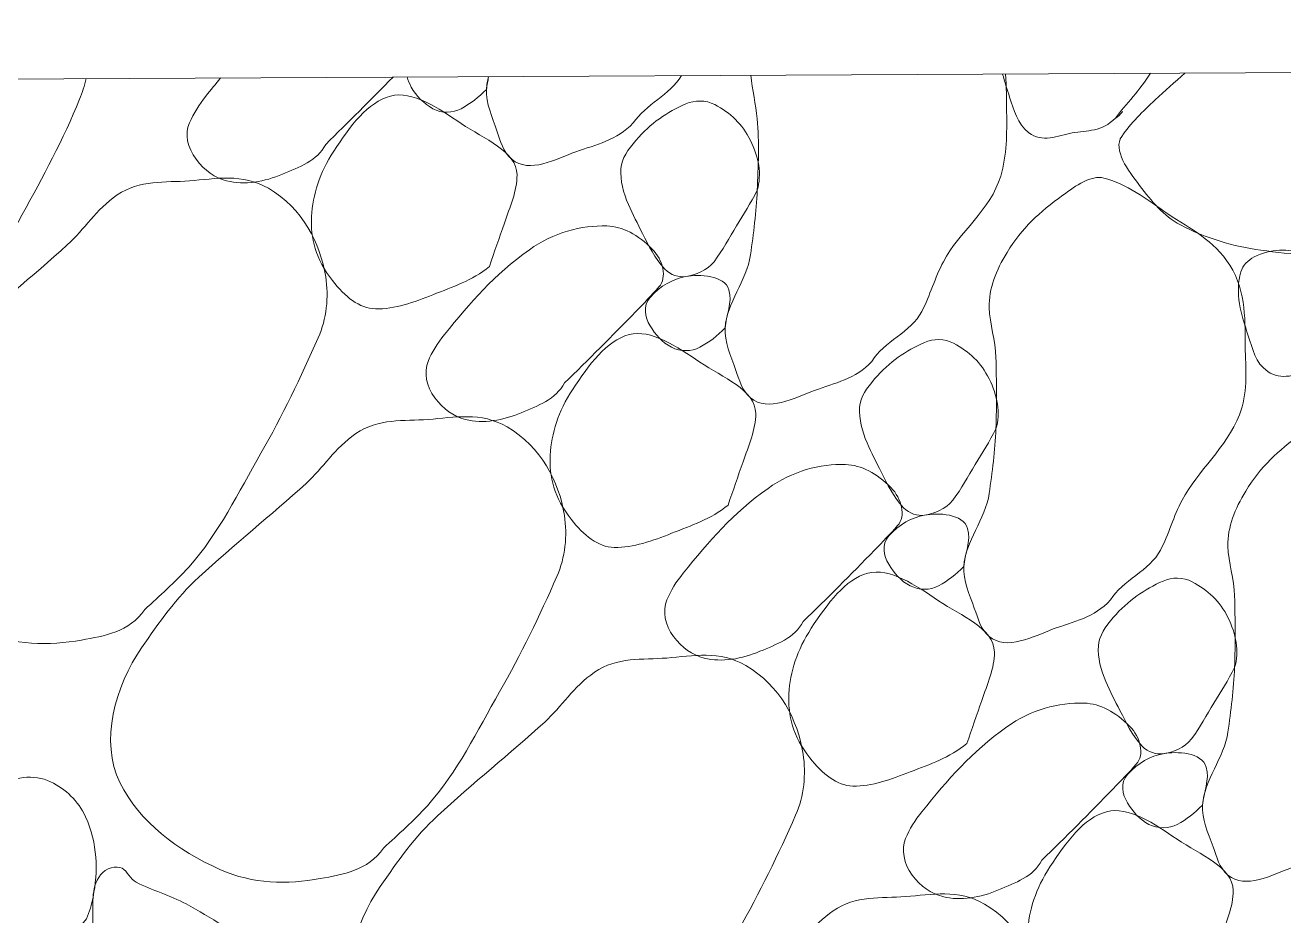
# Model space of a CAD drawing. Header units: feet. Extents: x 47819 to 50150, y 49272 to 50730.
# Drawn here: x 49372.9 to 49378.88, y 50345.12 to 50349.35 of the extents above; entities that cross this region are included whole.
import ezdxf

# ---------------------------------------------------------------- set-up
doc = ezdxf.new("R2010")
doc.units = ezdxf.units.FT
doc.header["$MEASUREMENT"] = 0
doc.linetypes.add('DGN Style 3', pattern=[19.099317, 13.64237, -5.456948])
for name, color, linetype, lineweight in [('Level 22', 1, 'Continuous', 0), ('Level 30', 1, 'Continuous', 0), ('Level 45', 1, 'Continuous', 0)]:
    doc.layers.add(name, color=color, linetype=linetype, lineweight=lineweight)

msp = doc.modelspace()

# ---------------------------------------------------------------- linework, layer by layer
at = {"layer": 'Level 22', "color": 35, "linetype": 'DGN Style 3', "lineweight": 0, "flags": 128}
msp.add_lwpolyline([(49391.7164, 50349.7943), (49388.2005, 50360.3621), (49387.0031, 50362.8815), (49385.6026, 50363.8527), (49383.999, 50363.2756), (49382.1923, 50361.1503), (49375.9585, 50351.679), (49374.5505, 50349.7159), (49372.9981, 50347.8858), (49371.3013, 50346.1888), (49369.4601, 50344.6248), (49353.8787, 50332.4303)], dxfattribs=at)
at = {"layer": 'Level 30', "color": 1, "linetype": 'Continuous', "lineweight": 0}
for points, knots in [([(49373.1937, 50349.0967), (49373.1866, 50349.0631), (49373.1756, 50349.0305), (49373.1627, 50348.9984), (49373.0858, 50348.8079), (49372.9893, 50348.6301), (49372.8904, 50348.4504), (49372.787, 50348.2622), (49372.6916, 50348.0699), (49372.5475, 50347.9094), (49372.4822, 50347.8368), (49372.4102, 50347.7735), (49372.3389, 50347.7079)], [0, 0, 0, 0, 0.062688, 0.062688, 0.062688, 0.434531, 0.434531, 0.434531, 0.823745, 0.823745, 0.823745, 1, 1, 1, 1]), ([(49374.3315, 50348.7841), (49374.2912, 50348.7051), (49374.2056, 50348.6762), (49374.1265, 50348.6427), (49374.0416, 50348.6068), (49373.9464, 50348.5889), (49373.8613, 50348.6109), (49373.8047, 50348.6255), (49373.7571, 50348.659), (49373.7163, 50348.7134), (49373.6759, 50348.7674), (49373.6601, 50348.8353), (49373.6845, 50348.8866), (49373.7052, 50348.9301), (49373.7309, 50348.9752), (49373.7623, 50349.0139), (49373.7857, 50349.0428), (49373.8089, 50349.0715), (49373.8327, 50349.0999)], [0, 0, 0, 0, 0.220409, 0.220409, 0.220409, 0.456717, 0.456717, 0.456717, 0.613821, 0.613821, 0.613821, 0.769673, 0.769673, 0.769673, 0.901658, 0.901658, 0.901658, 1, 1, 1, 1]), ([(49375.0952, 50349.0457), (49375.0572, 50349.0076), (49375.0192, 50348.9779), (49374.975, 50348.9538), (49374.9357, 50348.9324), (49374.8805, 50348.9306), (49374.8406, 50348.9538), (49374.7977, 50348.9789), (49374.7619, 50349.0122), (49374.7381, 50349.0564), (49374.7296, 50349.0721), (49374.7227, 50349.0875), (49374.719, 50349.1044)], [0, 0, 0, 0, 0.313729, 0.313729, 0.313729, 0.59226, 0.59226, 0.59226, 0.892871, 0.892871, 0.892871, 1, 1, 1, 1]), ([(49375.7917, 50348.8866), (49375.7143, 50348.802), (49375.6152, 50348.7839), (49375.5195, 50348.7488), (49375.4234, 50348.7136), (49375.3, 50348.6438), (49375.2154, 50348.7134), (49375.1735, 50348.748), (49375.1619, 50348.7987), (49375.1447, 50348.8478), (49375.1216, 50348.9137), (49375.0927, 50348.9789), (49375.0952, 50349.0457), (49375.0959, 50349.0659), (49375.0999, 50349.0865), (49375.1055, 50349.1063)], [0, 0, 0, 0, 0.296682, 0.296682, 0.296682, 0.594279, 0.594279, 0.594279, 0.741881, 0.741881, 0.741881, 0.940293, 0.940293, 0.940293, 1, 1, 1, 1]), ([(49376.9252, 50347.7532), (49376.8477, 50347.6685), (49376.7487, 50347.6504), (49376.653, 50347.6153), (49376.5569, 50347.5801), (49376.4335, 50347.5103), (49376.3489, 50347.5799), (49376.307, 50347.6145), (49376.2963, 50347.6653), (49376.2782, 50347.7143), (49376.2538, 50347.7801), (49376.2259, 50347.8473), (49376.2287, 50347.9123), (49376.2338, 50348.0289), (49376.3321, 50348.1382), (49376.3489, 50348.2587), (49376.363, 50348.3604), (49376.3766, 50348.4633), (49376.3807, 50348.5663), (49376.3853, 50348.6794), (49376.3917, 50348.7932), (49376.3807, 50348.9057), (49376.3739, 50348.975), (49376.3574, 50349.0432), (49376.3507, 50349.1125)], [0, 0, 0, 0, 0.139248, 0.139248, 0.139248, 0.278926, 0.278926, 0.278926, 0.348204, 0.348204, 0.348204, 0.441328, 0.441328, 0.441328, 0.608675, 0.608675, 0.608675, 0.749781, 0.749781, 0.749781, 0.904656, 0.904656, 0.904656, 1, 1, 1, 1]), ([(49377.5602, 50349.1186), (49377.565, 50349.0584), (49377.5642, 50348.9979), (49377.5651, 50348.9376), (49377.5666, 50348.8358), (49377.5665, 50348.7341), (49377.5368, 50348.6335), (49377.4892, 50348.4723), (49377.3398, 50348.3687), (49377.2646, 50348.2269), (49377.2249, 50348.1521), (49377.2011, 50348.0649), (49377.1621, 50347.99), (49377.1114, 50347.8929), (49376.9801, 50347.8458), (49376.9252, 50347.7532)], [0, 0, 0, 0, 0.115415, 0.115415, 0.115415, 0.310057, 0.310057, 0.310057, 0.621945, 0.621945, 0.621945, 0.78647, 0.78647, 0.78647, 1, 1, 1, 1]), ([(49378.0813, 50348.9093), (49378.0185, 50348.8419), (49377.9469, 50348.8521), (49377.8762, 50348.8386), (49377.8094, 50348.8258), (49377.7315, 50348.7901), (49377.6712, 50348.8386), (49377.6144, 50348.8842), (49377.599, 50348.9468), (49377.5793, 50349.0083), (49377.5675, 50349.045), (49377.555, 50349.0812), (49377.5461, 50349.1185)], [0, 0, 0, 0, 0.297107, 0.297107, 0.297107, 0.577983, 0.577983, 0.577983, 0.842343, 0.842343, 0.842343, 1, 1, 1, 1]), ([(49379.8583, 50348.4193), (49379.7815, 50348.3387), (49379.6892, 50348.3039), (49379.5896, 50348.2849), (49379.4647, 50348.2611), (49379.3399, 50348.2487), (49379.2148, 50348.2495), (49379.0676, 50348.2505), (49378.9201, 50348.2608), (49378.7729, 50348.2814), (49378.6398, 50348.3), (49378.5151, 50348.3362), (49378.391, 50348.4016), (49378.3073, 50348.4457), (49378.255, 50348.5119), (49378.1966, 50348.589), (49378.1428, 50348.6598), (49378.068, 50348.7578), (49378.1117, 50348.8223), (49378.1531, 50348.8834), (49378.2128, 50348.9426), (49378.2708, 50348.9955), (49378.3176, 50349.0382), (49378.3637, 50349.0813), (49378.4113, 50349.1228)], [0, 0, 0, 0, 0.121953, 0.121953, 0.121953, 0.274764, 0.274764, 0.274764, 0.454633, 0.454633, 0.454633, 0.617139, 0.617139, 0.617139, 0.726764, 0.726764, 0.726764, 0.827558, 0.827558, 0.827558, 0.923042, 0.923042, 0.923042, 1, 1, 1, 1]), ([(49378.2484, 50349.122), (49378.2002, 50349.0458), (49378.1312, 50348.973), (49378.0813, 50348.9093), (49378.073, 50348.8987), (49378.1262, 50348.9433), (49378.1131, 50348.9411)], [0, 0, 0, 0, 0.857373, 0.857373, 0.857373, 1, 1, 1, 1]), ([(49375.1093, 50348.2043), (49375.0253, 50348.136), (49374.9358, 50348.1077), (49374.8406, 50348.0699), (49374.7518, 50348.0347), (49374.6576, 50348.0001), (49374.5684, 50348.0028), (49374.4905, 50348.0051), (49374.4241, 50348.0596), (49374.3633, 50348.1371), (49374.284, 50348.2382), (49374.2588, 50348.3401), (49374.2643, 50348.4412), (49374.2701, 50348.5451), (49374.3029, 50348.6487), (49374.3704, 50348.7523), (49374.4475, 50348.8705), (49374.5316, 50348.9853), (49374.6391, 50349.0139), (49374.7425, 50349.0414), (49374.8672, 50348.9563), (49374.975, 50348.8831), (49375.0827, 50348.8099), (49375.2383, 50348.7531), (49375.2402, 50348.6392), (49375.2414, 50348.5641), (49375.2057, 50348.4843), (49375.18, 50348.4094), (49375.1566, 50348.3409), (49375.132, 50348.2729), (49375.1093, 50348.2043)], [0, 0, 0, 0, 0.099321, 0.099321, 0.099321, 0.192025, 0.192025, 0.192025, 0.273076, 0.273076, 0.273076, 0.378794, 0.378794, 0.378794, 0.48747, 0.48747, 0.48747, 0.61146, 0.61146, 0.61146, 0.73063, 0.73063, 0.73063, 0.849753, 0.849753, 0.849753, 0.928287, 0.928287, 0.928287, 1, 1, 1, 1]), ([(49376.3807, 50348.5663), (49376.3498, 50348.5041), (49376.3156, 50348.4529), (49376.2817, 50348.3966), (49376.2472, 50348.3393), (49376.2185, 50348.283), (49376.1757, 50348.2269), (49376.1432, 50348.1844), (49376.0874, 50348.1624), (49376.0413, 50348.1562), (49376.0094, 50348.1519), (49375.9698, 50348.1629), (49375.9423, 50348.1916), (49375.89, 50348.2461), (49375.8677, 50348.3018), (49375.8362, 50348.3613), (49375.8121, 50348.4069), (49375.79, 50348.4518), (49375.7691, 50348.4992), (49375.7454, 50348.5527), (49375.7298, 50348.6135), (49375.7337, 50348.6689), (49375.7372, 50348.7174), (49375.7674, 50348.7604), (49375.8044, 50348.8032), (49375.8759, 50348.886), (49375.9522, 50348.9369), (49376.0413, 50348.9765), (49376.0832, 50348.995), (49376.1366, 50348.9955), (49376.1792, 50348.9729), (49376.2533, 50348.9336), (49376.3104, 50348.8812), (49376.3489, 50348.8032), (49376.3872, 50348.7256), (49376.4036, 50348.642), (49376.3807, 50348.5663)], [0, 0, 0, 0, 0.087607, 0.087607, 0.087607, 0.176844, 0.176844, 0.176844, 0.244543, 0.244543, 0.244543, 0.291416, 0.291416, 0.291416, 0.380653, 0.380653, 0.380653, 0.449046, 0.449046, 0.449046, 0.526343, 0.526343, 0.526343, 0.594042, 0.594042, 0.594042, 0.724902, 0.724902, 0.724902, 0.786407, 0.786407, 0.786407, 0.893425, 0.893425, 0.893425, 1, 1, 1, 1]), ([(49373.4724, 50346.5744), (49373.3978, 50346.4669), (49373.2804, 50346.4487), (49373.1719, 50346.4295), (49373.0172, 50346.4021), (49372.8524, 50346.4029), (49372.6981, 50346.4719), (49372.4932, 50346.5635), (49372.3149, 50346.6966), (49372.2208, 50346.8855), (49372.1242, 50347.0794), (49372.1994, 50347.3457), (49372.3233, 50347.5255), (49372.406, 50347.6454), (49372.4887, 50347.7632), (49372.5956, 50347.8613), (49372.7628, 50348.0148), (49372.9382, 50348.1563), (49373.1047, 50348.3068), (49373.1872, 50348.3814), (49373.2393, 50348.4731), (49373.3416, 50348.5437), (49373.4483, 50348.6174), (49373.5696, 50348.6021), (49373.6845, 50348.6109), (49373.8083, 50348.6203), (49373.9356, 50348.6483), (49374.0593, 50348.5755), (49374.224, 50348.4787), (49374.3054, 50348.3177), (49374.3315, 50348.1548), (49374.3467, 50348.0599), (49374.3357, 50347.9544), (49374.2962, 50347.8649), (49374.2133, 50347.6773), (49374.1265, 50347.4954), (49374.0239, 50347.3169), (49373.9166, 50347.13), (49373.8251, 50346.9364), (49373.681, 50346.7759), (49373.6157, 50346.7033), (49373.5437, 50346.64), (49373.4724, 50346.5744)], [0, 0, 0, 0, 0.050597, 0.050597, 0.050597, 0.122728, 0.122728, 0.122728, 0.218507, 0.218507, 0.218507, 0.316787, 0.316787, 0.316787, 0.38235, 0.38235, 0.38235, 0.484937, 0.484937, 0.484937, 0.535738, 0.535738, 0.535738, 0.588733, 0.588733, 0.588733, 0.645816, 0.645816, 0.645816, 0.721809, 0.721809, 0.721809, 0.766098, 0.766098, 0.766098, 0.85889, 0.85889, 0.85889, 0.956017, 0.956017, 0.956017, 1, 1, 1, 1]), ([(49378.0587, 50346.6197), (49377.9812, 50346.535), (49377.8822, 50346.5169), (49377.7864, 50346.4818), (49377.6904, 50346.4466), (49377.5669, 50346.3768), (49377.4824, 50346.4464), (49377.4404, 50346.481), (49377.4298, 50346.5318), (49377.4117, 50346.5808), (49377.3873, 50346.6466), (49377.3594, 50346.7139), (49377.3622, 50346.7788), (49377.3673, 50346.8954), (49377.4656, 50347.0047), (49377.4824, 50347.1252), (49377.4965, 50347.2269), (49377.5103, 50347.3298), (49377.5142, 50347.4328), (49377.5185, 50347.5459), (49377.5171, 50347.6592), (49377.5142, 50347.7722), (49377.5122, 50347.8518), (49377.484, 50347.9303), (49377.4824, 50348.0091), (49377.4805, 50348.0999), (49377.5153, 50348.1859), (49377.5672, 50348.2708), (49377.639, 50348.3881), (49377.7187, 50348.4611), (49377.8324, 50348.543), (49377.8954, 50348.5884), (49377.9644, 50348.6392), (49378.0269, 50348.6243), (49378.13, 50348.5997), (49378.2305, 50348.5238), (49378.3309, 50348.4546), (49378.441, 50348.3788), (49378.5473, 50348.3326), (49378.6244, 50348.2107), (49378.7078, 50348.0786), (49378.6949, 50347.9407), (49378.6986, 50347.8041), (49378.7014, 50347.7031), (49378.7095, 50347.5993), (49378.6703, 50347.5), (49378.6075, 50347.3409), (49378.4733, 50347.2352), (49378.3981, 50347.0934), (49378.3584, 50347.0187), (49378.3346, 50346.9314), (49378.2956, 50346.8565), (49378.2448, 50346.7594), (49378.1136, 50346.7123), (49378.0587, 50346.6197)], [0, 0, 0, 0, 0.054316, 0.054316, 0.054316, 0.108799, 0.108799, 0.108799, 0.135821, 0.135821, 0.135821, 0.172146, 0.172146, 0.172146, 0.237422, 0.237422, 0.237422, 0.292461, 0.292461, 0.292461, 0.352873, 0.352873, 0.352873, 0.395413, 0.395413, 0.395413, 0.444368, 0.444368, 0.444368, 0.51201, 0.51201, 0.51201, 0.549525, 0.549525, 0.549525, 0.611502, 0.611502, 0.611502, 0.679424, 0.679424, 0.679424, 0.752988, 0.752988, 0.752988, 0.80734, 0.80734, 0.80734, 0.894432, 0.894432, 0.894432, 0.940374, 0.940374, 0.940374, 1, 1, 1, 1]), ([(49375.465, 50347.6506), (49375.4246, 50347.5716), (49375.3391, 50347.5427), (49375.2599, 50347.5092), (49375.1751, 50347.4733), (49375.0799, 50347.4554), (49374.9948, 50347.4774), (49374.9382, 50347.492), (49374.8906, 50347.5255), (49374.8498, 50347.5799), (49374.8094, 50347.6339), (49374.7967, 50347.701), (49374.818, 50347.7532), (49374.836, 50347.7973), (49374.863, 50347.8398), (49374.8958, 50347.8804), (49375.0209, 50348.0359), (49375.1294, 50348.162), (49375.2988, 50348.2835), (49375.4132, 50348.3655), (49375.5461, 50348.4008), (49375.6665, 50348.3966), (49375.7423, 50348.394), (49375.8143, 50348.3555), (49375.8822, 50348.287), (49375.9336, 50348.2352), (49375.9542, 50348.1518), (49375.914, 50348.1067), (49375.8789, 50348.0673), (49375.8422, 50348.0287), (49375.8044, 50347.99), (49375.6913, 50347.874), (49375.5781, 50347.7591), (49375.465, 50347.6506)], [0, 0, 0, 0, 0.081972, 0.081972, 0.081972, 0.169857, 0.169857, 0.169857, 0.228285, 0.228285, 0.228285, 0.286248, 0.286248, 0.286248, 0.335334, 0.335334, 0.335334, 0.522907, 0.522907, 0.522907, 0.649504, 0.649504, 0.649504, 0.729114, 0.729114, 0.729114, 0.789367, 0.789367, 0.789367, 0.842044, 0.842044, 0.842044, 1, 1, 1, 1]), ([(49379.2148, 50347.7758), (49379.152, 50347.7084), (49379.0804, 50347.7186), (49379.0097, 50347.7051), (49378.9429, 50347.6923), (49378.8683, 50347.6605), (49378.8047, 50347.7051), (49378.7448, 50347.747), (49378.7341, 50347.8125), (49378.7128, 50347.8748), (49378.6789, 50347.9736), (49378.6473, 50348.0812), (49378.6774, 50348.1788), (49378.6868, 50348.2092), (49378.7102, 50348.2338), (49378.741, 50348.2495), (49378.8181, 50348.2888), (49378.9029, 50348.2886), (49378.9779, 50348.2672), (49379.0578, 50348.2445), (49379.1361, 50348.2152), (49379.2148, 50348.1788), (49379.276, 50348.1505), (49379.333, 50348.115), (49379.3845, 50348.0798), (49379.4757, 50348.0175), (49379.2089, 50347.8292), (49379.2148, 50347.7758), (49379.2156, 50347.7689), (49379.2596, 50347.8099), (49379.2466, 50347.8076)], [0, 0, 0, 0, 0.103475, 0.103475, 0.103475, 0.201297, 0.201297, 0.201297, 0.293367, 0.293367, 0.293367, 0.439391, 0.439391, 0.439391, 0.484772, 0.484772, 0.484772, 0.598088, 0.598088, 0.598088, 0.7187, 0.7187, 0.7187, 0.812423, 0.812423, 0.812423, 0.978533, 0.978533, 0.978533, 1, 1, 1, 1]), ([(49376.2287, 50347.9123), (49376.1906, 50347.8741), (49376.1527, 50347.8444), (49376.1085, 50347.8203), (49376.0692, 50347.7989), (49376.016, 50347.799), (49375.9741, 50347.8203), (49375.929, 50347.8434), (49375.8971, 50347.8804), (49375.8716, 50347.9229), (49375.8479, 50347.9622), (49375.8373, 50348.0184), (49375.8716, 50348.0572), (49375.9217, 50348.114), (49375.982, 50348.145), (49376.0413, 50348.1562), (49376.1061, 50348.1685), (49376.225, 50348.1636), (49376.2464, 50348.0926), (49376.2644, 50348.0327), (49376.2321, 50347.9726), (49376.2287, 50347.9123)], [0, 0, 0, 0, 0.13075, 0.13075, 0.13075, 0.246831, 0.246831, 0.246831, 0.372114, 0.372114, 0.372114, 0.488195, 0.488195, 0.488195, 0.657947, 0.657947, 0.657947, 0.84346, 0.84346, 0.84346, 1, 1, 1, 1]), ([(49376.2428, 50347.0708), (49376.1588, 50347.0025), (49376.0693, 50346.9742), (49375.9741, 50346.9364), (49375.8853, 50346.9012), (49375.791, 50346.8666), (49375.7019, 50346.8693), (49375.6239, 50346.8716), (49375.5576, 50346.9261), (49375.4968, 50347.0036), (49375.4175, 50347.1047), (49375.3923, 50347.2066), (49375.3978, 50347.3077), (49375.4036, 50347.4116), (49375.4364, 50347.5152), (49375.5039, 50347.6188), (49375.581, 50347.737), (49375.6651, 50347.8518), (49375.7726, 50347.8804), (49375.876, 50347.9079), (49376.0007, 50347.8229), (49376.1085, 50347.7496), (49376.2162, 50347.6764), (49376.3718, 50347.6196), (49376.3736, 50347.5057), (49376.3749, 50347.4306), (49376.3392, 50347.3508), (49376.3135, 50347.2759), (49376.2901, 50347.2075), (49376.2655, 50347.1394), (49376.2428, 50347.0708)], [0, 0, 0, 0, 0.099321, 0.099321, 0.099321, 0.192025, 0.192025, 0.192025, 0.273076, 0.273076, 0.273076, 0.378794, 0.378794, 0.378794, 0.48747, 0.48747, 0.48747, 0.61146, 0.61146, 0.61146, 0.73063, 0.73063, 0.73063, 0.849753, 0.849753, 0.849753, 0.928287, 0.928287, 0.928287, 1, 1, 1, 1]), ([(49377.5142, 50347.4328), (49377.4833, 50347.3706), (49377.4491, 50347.3194), (49377.4152, 50347.2631), (49377.3807, 50347.2058), (49377.352, 50347.1495), (49377.3091, 50347.0934), (49377.2767, 50347.0509), (49377.2209, 50347.0289), (49377.1748, 50347.0227), (49377.1429, 50347.0184), (49377.1033, 50347.0294), (49377.0758, 50347.0581), (49377.0235, 50347.1126), (49377.0012, 50347.1683), (49376.9697, 50347.2278), (49376.9456, 50347.2734), (49376.9235, 50347.3183), (49376.9026, 50347.3657), (49376.8789, 50347.4192), (49376.8633, 50347.48), (49376.8672, 50347.5354), (49376.8707, 50347.5839), (49376.9009, 50347.6269), (49376.9379, 50347.6697), (49377.0094, 50347.7525), (49377.0857, 50347.8034), (49377.1748, 50347.843), (49377.2167, 50347.8616), (49377.2701, 50347.862), (49377.3127, 50347.8394), (49377.3868, 50347.8001), (49377.4439, 50347.7477), (49377.4824, 50347.6697), (49377.5207, 50347.5921), (49377.5371, 50347.5086), (49377.5142, 50347.4328)], [0, 0, 0, 0, 0.087607, 0.087607, 0.087607, 0.176844, 0.176844, 0.176844, 0.244543, 0.244543, 0.244543, 0.291416, 0.291416, 0.291416, 0.380653, 0.380653, 0.380653, 0.449046, 0.449046, 0.449046, 0.526343, 0.526343, 0.526343, 0.594042, 0.594042, 0.594042, 0.724902, 0.724902, 0.724902, 0.786407, 0.786407, 0.786407, 0.893425, 0.893425, 0.893425, 1, 1, 1, 1]), ([(49374.6059, 50345.4409), (49374.5313, 50345.3334), (49374.4139, 50345.3152), (49374.3054, 50345.296), (49374.1507, 50345.2686), (49373.9859, 50345.2694), (49373.8316, 50345.3384), (49373.6267, 50345.43), (49373.4484, 50345.5631), (49373.3543, 50345.752), (49373.2577, 50345.9459), (49373.3329, 50346.2122), (49373.4568, 50346.392), (49373.5395, 50346.5119), (49373.6222, 50346.6298), (49373.7291, 50346.7279), (49373.8963, 50346.8813), (49374.0716, 50347.0228), (49374.2382, 50347.1733), (49374.3206, 50347.2479), (49374.3728, 50347.3396), (49374.4751, 50347.4102), (49374.5818, 50347.4839), (49374.7031, 50347.4686), (49374.818, 50347.4774), (49374.9418, 50347.4868), (49375.069, 50347.5148), (49375.1928, 50347.442), (49375.3575, 50347.3452), (49375.4389, 50347.1842), (49375.465, 50347.0213), (49375.4802, 50346.9264), (49375.4692, 50346.8209), (49375.4297, 50346.7314), (49375.3468, 50346.5438), (49375.2599, 50346.362), (49375.1574, 50346.1834), (49375.0501, 50345.9965), (49374.9586, 50345.8029), (49374.8145, 50345.6424), (49374.7492, 50345.5698), (49374.6772, 50345.5065), (49374.6059, 50345.4409)], [0, 0, 0, 0, 0.050597, 0.050597, 0.050597, 0.122728, 0.122728, 0.122728, 0.218507, 0.218507, 0.218507, 0.316787, 0.316787, 0.316787, 0.38235, 0.38235, 0.38235, 0.484937, 0.484937, 0.484937, 0.535738, 0.535738, 0.535738, 0.588733, 0.588733, 0.588733, 0.645816, 0.645816, 0.645816, 0.721809, 0.721809, 0.721809, 0.766098, 0.766098, 0.766098, 0.85889, 0.85889, 0.85889, 0.956017, 0.956017, 0.956017, 1, 1, 1, 1]), ([(49379.1922, 50345.4862), (49379.1147, 50345.4015), (49379.0157, 50345.3834), (49378.9199, 50345.3483), (49378.8239, 50345.3131), (49378.7004, 50345.2433), (49378.6159, 50345.3129), (49378.5739, 50345.3475), (49378.5633, 50345.3983), (49378.5452, 50345.4473), (49378.5208, 50345.5131), (49378.4928, 50345.5804), (49378.4957, 50345.6453), (49378.5008, 50345.7619), (49378.5991, 50345.8712), (49378.6159, 50345.9918), (49378.63, 50346.0934), (49378.6438, 50346.1963), (49378.6477, 50346.2993), (49378.652, 50346.4124), (49378.6505, 50346.5257), (49378.6477, 50346.6388), (49378.6457, 50346.7183), (49378.6175, 50346.7968), (49378.6159, 50346.8756), (49378.614, 50346.9664), (49378.6488, 50347.0524), (49378.7007, 50347.1373), (49378.7725, 50347.2546), (49378.8522, 50347.3276), (49378.9659, 50347.4095), (49379.0289, 50347.4549), (49379.0979, 50347.5057), (49379.1604, 50347.4908), (49379.2635, 50347.4662), (49379.364, 50347.3903), (49379.4644, 50347.3211), (49379.5745, 50347.2453), (49379.6808, 50347.1991), (49379.7579, 50347.0772), (49379.8413, 50346.9451), (49379.8283, 50346.8072), (49379.8321, 50346.6706), (49379.8349, 50346.5696), (49379.843, 50346.4658), (49379.8038, 50346.3665), (49379.741, 50346.2074), (49379.6068, 50346.1017), (49379.5316, 50345.9599), (49379.4919, 50345.8852), (49379.4681, 50345.7979), (49379.4291, 50345.7231), (49379.3783, 50345.6259), (49379.2471, 50345.5788), (49379.1922, 50345.4862)], [0, 0, 0, 0, 0.054316, 0.054316, 0.054316, 0.108799, 0.108799, 0.108799, 0.135821, 0.135821, 0.135821, 0.172146, 0.172146, 0.172146, 0.237422, 0.237422, 0.237422, 0.292461, 0.292461, 0.292461, 0.352873, 0.352873, 0.352873, 0.395413, 0.395413, 0.395413, 0.444368, 0.444368, 0.444368, 0.51201, 0.51201, 0.51201, 0.549525, 0.549525, 0.549525, 0.611502, 0.611502, 0.611502, 0.679424, 0.679424, 0.679424, 0.752988, 0.752988, 0.752988, 0.80734, 0.80734, 0.80734, 0.894432, 0.894432, 0.894432, 0.940374, 0.940374, 0.940374, 1, 1, 1, 1]), ([(49376.5985, 50346.5171), (49376.5581, 50346.4381), (49376.4726, 50346.4092), (49376.3934, 50346.3757), (49376.3086, 50346.3398), (49376.2134, 50346.3219), (49376.1283, 50346.3439), (49376.0717, 50346.3585), (49376.0241, 50346.392), (49375.9833, 50346.4464), (49375.9429, 50346.5004), (49375.9302, 50346.5675), (49375.9515, 50346.6197), (49375.9695, 50346.6638), (49375.9965, 50346.7063), (49376.0293, 50346.7469), (49376.1544, 50346.9024), (49376.2629, 50347.0285), (49376.4323, 50347.15), (49376.5467, 50347.232), (49376.6796, 50347.2673), (49376.8, 50347.2631), (49376.8758, 50347.2605), (49376.9478, 50347.222), (49377.0157, 50347.1535), (49377.0671, 50347.1017), (49377.0877, 50347.0183), (49377.0475, 50346.9732), (49377.0124, 50346.9338), (49376.9756, 50346.8953), (49376.9379, 50346.8565), (49376.8248, 50346.7405), (49376.7116, 50346.6256), (49376.5985, 50346.5171)], [0, 0, 0, 0, 0.081972, 0.081972, 0.081972, 0.169857, 0.169857, 0.169857, 0.228285, 0.228285, 0.228285, 0.286248, 0.286248, 0.286248, 0.335334, 0.335334, 0.335334, 0.522907, 0.522907, 0.522907, 0.649504, 0.649504, 0.649504, 0.729114, 0.729114, 0.729114, 0.789367, 0.789367, 0.789367, 0.842044, 0.842044, 0.842044, 1, 1, 1, 1]), ([(49377.3622, 50346.7788), (49377.3241, 50346.7406), (49377.2862, 50346.7109), (49377.242, 50346.6868), (49377.2027, 50346.6655), (49377.1494, 50346.6655), (49377.1076, 50346.6868), (49377.0625, 50346.7099), (49377.0306, 50346.7469), (49377.0051, 50346.7894), (49376.9814, 50346.8287), (49376.9708, 50346.8849), (49377.0051, 50346.9237), (49377.0552, 50346.9805), (49377.1155, 50347.0115), (49377.1748, 50347.0227), (49377.2396, 50347.035), (49377.3585, 50347.0301), (49377.3799, 50346.9591), (49377.3979, 50346.8992), (49377.3656, 50346.8391), (49377.3622, 50346.7788)], [0, 0, 0, 0, 0.13075, 0.13075, 0.13075, 0.246831, 0.246831, 0.246831, 0.372114, 0.372114, 0.372114, 0.488195, 0.488195, 0.488195, 0.657947, 0.657947, 0.657947, 0.84346, 0.84346, 0.84346, 1, 1, 1, 1]), ([(49377.3763, 50345.9373), (49377.2923, 50345.869), (49377.2028, 50345.8407), (49377.1076, 50345.803), (49377.0188, 50345.7677), (49376.9245, 50345.7331), (49376.8354, 50345.7358), (49376.7574, 50345.7381), (49376.6911, 50345.7926), (49376.6303, 50345.8701), (49376.551, 50345.9712), (49376.5258, 50346.0731), (49376.5313, 50346.1742), (49376.5371, 50346.2781), (49376.5699, 50346.3817), (49376.6374, 50346.4853), (49376.7145, 50346.6035), (49376.7985, 50346.7183), (49376.9061, 50346.7469), (49377.0095, 50346.7744), (49377.1342, 50346.6894), (49377.242, 50346.6161), (49377.3497, 50346.5429), (49377.5053, 50346.4861), (49377.5071, 50346.3722), (49377.5084, 50346.2971), (49377.4727, 50346.2173), (49377.447, 50346.1424), (49377.4236, 50346.074), (49377.399, 50346.0059), (49377.3763, 50345.9373)], [0, 0, 0, 0, 0.099321, 0.099321, 0.099321, 0.192025, 0.192025, 0.192025, 0.273076, 0.273076, 0.273076, 0.378794, 0.378794, 0.378794, 0.48747, 0.48747, 0.48747, 0.61146, 0.61146, 0.61146, 0.73063, 0.73063, 0.73063, 0.849753, 0.849753, 0.849753, 0.928287, 0.928287, 0.928287, 1, 1, 1, 1]), ([(49378.6477, 50346.2993), (49378.6168, 50346.2371), (49378.5826, 50346.1859), (49378.5487, 50346.1296), (49378.5142, 50346.0723), (49378.4855, 50346.016), (49378.4426, 50345.9599), (49378.4102, 50345.9174), (49378.3544, 50345.8954), (49378.3083, 50345.8892), (49378.2764, 50345.8849), (49378.2368, 50345.8959), (49378.2093, 50345.9246), (49378.157, 50345.9791), (49378.1347, 50346.0348), (49378.1032, 50346.0943), (49378.0791, 50346.1399), (49378.057, 50346.1848), (49378.0361, 50346.2322), (49378.0124, 50346.2857), (49377.9967, 50346.3465), (49378.0007, 50346.4019), (49378.0042, 50346.4504), (49378.0344, 50346.4934), (49378.0714, 50346.5362), (49378.1429, 50346.619), (49378.2192, 50346.6699), (49378.3083, 50346.7095), (49378.3502, 50346.7281), (49378.4036, 50346.7286), (49378.4462, 50346.7059), (49378.5203, 50346.6666), (49378.5774, 50346.6142), (49378.6159, 50346.5362), (49378.6542, 50346.4586), (49378.6706, 50346.3751), (49378.6477, 50346.2993)], [0, 0, 0, 0, 0.087607, 0.087607, 0.087607, 0.176844, 0.176844, 0.176844, 0.244543, 0.244543, 0.244543, 0.291416, 0.291416, 0.291416, 0.380653, 0.380653, 0.380653, 0.449046, 0.449046, 0.449046, 0.526343, 0.526343, 0.526343, 0.594042, 0.594042, 0.594042, 0.724902, 0.724902, 0.724902, 0.786407, 0.786407, 0.786407, 0.893425, 0.893425, 0.893425, 1, 1, 1, 1]), ([(49375.7394, 50344.3074), (49375.6648, 50344.1999), (49375.5474, 50344.1817), (49375.4388, 50344.1625), (49375.2842, 50344.1351), (49375.1194, 50344.1359), (49374.9651, 50344.2049), (49374.7602, 50344.2965), (49374.5819, 50344.4297), (49374.4878, 50344.6186), (49374.3912, 50344.8124), (49374.4664, 50345.0787), (49374.5903, 50345.2585), (49374.673, 50345.3784), (49374.7557, 50345.4963), (49374.8626, 50345.5944), (49375.0298, 50345.7479), (49375.2051, 50345.8893), (49375.3717, 50346.0398), (49375.4541, 50346.1144), (49375.5063, 50346.2061), (49375.6086, 50346.2767), (49375.7153, 50346.3504), (49375.8366, 50346.3351), (49375.9515, 50346.3439), (49376.0753, 50346.3533), (49376.2025, 50346.3813), (49376.3263, 50346.3085), (49376.491, 50346.2117), (49376.5724, 50346.0507), (49376.5985, 50345.8878), (49376.6137, 50345.7929), (49376.6027, 50345.6874), (49376.5631, 50345.5979), (49376.4803, 50345.4103), (49376.3934, 50345.2285), (49376.2909, 50345.0499), (49376.1836, 50344.863), (49376.092, 50344.6694), (49375.948, 50344.5089), (49375.8827, 50344.4363), (49375.8107, 50344.373), (49375.7394, 50344.3074)], [0, 0, 0, 0, 0.050597, 0.050597, 0.050597, 0.122728, 0.122728, 0.122728, 0.218507, 0.218507, 0.218507, 0.316787, 0.316787, 0.316787, 0.38235, 0.38235, 0.38235, 0.484937, 0.484937, 0.484937, 0.535738, 0.535738, 0.535738, 0.588733, 0.588733, 0.588733, 0.645816, 0.645816, 0.645816, 0.721809, 0.721809, 0.721809, 0.766098, 0.766098, 0.766098, 0.85889, 0.85889, 0.85889, 0.956017, 0.956017, 0.956017, 1, 1, 1, 1]), ([(49377.732, 50345.3836), (49377.6916, 50345.3046), (49377.6061, 50345.2757), (49377.5269, 50345.2422), (49377.4421, 50345.2063), (49377.3468, 50345.1885), (49377.2618, 50345.2104), (49377.2052, 50345.225), (49377.1576, 50345.2585), (49377.1168, 50345.3129), (49377.0764, 50345.3669), (49377.0637, 50345.434), (49377.085, 50345.4862), (49377.103, 50345.5303), (49377.13, 50345.5728), (49377.1628, 50345.6135), (49377.2879, 50345.7689), (49377.3964, 50345.895), (49377.5658, 50346.0165), (49377.6802, 50346.0985), (49377.8131, 50346.1338), (49377.9335, 50346.1296), (49378.0093, 50346.127), (49378.0813, 50346.0885), (49378.1492, 50346.02), (49378.2005, 50345.9682), (49378.2212, 50345.8848), (49378.181, 50345.8397), (49378.1459, 50345.8003), (49378.1091, 50345.7618), (49378.0714, 50345.7231), (49377.9583, 50345.607), (49377.8451, 50345.4921), (49377.732, 50345.3836)], [0, 0, 0, 0, 0.081972, 0.081972, 0.081972, 0.169857, 0.169857, 0.169857, 0.228285, 0.228285, 0.228285, 0.286248, 0.286248, 0.286248, 0.335334, 0.335334, 0.335334, 0.522907, 0.522907, 0.522907, 0.649504, 0.649504, 0.649504, 0.729114, 0.729114, 0.729114, 0.789367, 0.789367, 0.789367, 0.842044, 0.842044, 0.842044, 1, 1, 1, 1]), ([(49378.4957, 50345.6453), (49378.4576, 50345.6072), (49378.4197, 50345.5774), (49378.3755, 50345.5533), (49378.3362, 50345.532), (49378.2829, 50345.532), (49378.2411, 50345.5533), (49378.196, 50345.5764), (49378.1641, 50345.6134), (49378.1386, 50345.6559), (49378.1149, 50345.6953), (49378.1043, 50345.7514), (49378.1386, 50345.7902), (49378.1887, 50345.847), (49378.249, 50345.878), (49378.3083, 50345.8892), (49378.3731, 50345.9015), (49378.492, 50345.8966), (49378.5133, 50345.8256), (49378.5314, 50345.7657), (49378.4991, 50345.7056), (49378.4957, 50345.6453)], [0, 0, 0, 0, 0.13075, 0.13075, 0.13075, 0.246831, 0.246831, 0.246831, 0.372114, 0.372114, 0.372114, 0.488195, 0.488195, 0.488195, 0.657947, 0.657947, 0.657947, 0.84346, 0.84346, 0.84346, 1, 1, 1, 1]), ([(49373.1952, 50345.105), (49373.1257, 50345.0065), (49372.9898, 50344.9993), (49372.8876, 50345.0025), (49372.7861, 50345.0057), (49372.6846, 50345.0259), (49372.5836, 50345.1086), (49372.5223, 50345.1587), (49372.4915, 50345.2142), (49372.481, 50345.2747), (49372.4685, 50345.3471), (49372.4925, 50345.4289), (49372.5376, 50345.501), (49372.6005, 50345.6015), (49372.6715, 50345.6706), (49372.7674, 50345.7308), (49372.8439, 50345.7789), (49372.9474, 50345.7945), (49373.0255, 50345.7556), (49373.0963, 50345.7203), (49373.1568, 50345.6663), (49373.1917, 50345.5894), (49373.2486, 50345.4639), (49373.2514, 50345.331), (49373.227, 50345.2076), (49373.2202, 50345.173), (49373.2097, 50345.1389), (49373.1952, 50345.105)], [0, 0, 0, 0, 0.135954, 0.135954, 0.135954, 0.270983, 0.270983, 0.270983, 0.352857, 0.352857, 0.352857, 0.450656, 0.450656, 0.450656, 0.586933, 0.586933, 0.586933, 0.695652, 0.695652, 0.695652, 0.79419, 0.79419, 0.79419, 0.954985, 0.954985, 0.954985, 1, 1, 1, 1]), ([(49378.5098, 50344.8038), (49378.4258, 50344.7355), (49378.3363, 50344.7072), (49378.2411, 50344.6695), (49378.1523, 50344.6342), (49378.058, 50344.5996), (49377.9689, 50344.6023), (49377.8909, 50344.6046), (49377.8246, 50344.6591), (49377.7638, 50344.7366), (49377.6845, 50344.8378), (49377.6593, 50344.9396), (49377.6648, 50345.0407), (49377.6705, 50345.1446), (49377.7033, 50345.2482), (49377.7709, 50345.3518), (49377.8479, 50345.47), (49377.932, 50345.5848), (49378.0396, 50345.6135), (49378.1429, 50345.6409), (49378.2677, 50345.5559), (49378.3755, 50345.4826), (49378.4832, 50345.4094), (49378.6388, 50345.3526), (49378.6406, 50345.2387), (49378.6418, 50345.1636), (49378.6062, 50345.0838), (49378.5805, 50345.0089), (49378.5571, 50344.9405), (49378.5325, 50344.8724), (49378.5098, 50344.8038)], [0, 0, 0, 0, 0.099321, 0.099321, 0.099321, 0.192025, 0.192025, 0.192025, 0.273076, 0.273076, 0.273076, 0.378794, 0.378794, 0.378794, 0.48747, 0.48747, 0.48747, 0.61146, 0.61146, 0.61146, 0.73063, 0.73063, 0.73063, 0.849753, 0.849753, 0.849753, 0.928287, 0.928287, 0.928287, 1, 1, 1, 1]), ([(49373.9447, 50344.9707), (49373.9586, 50344.9374), (49373.9731, 50344.9019), (49373.9766, 50344.8682), (49373.9828, 50344.8067), (49373.9263, 50344.7548), (49373.874, 50344.702), (49373.8204, 50344.6479), (49373.7688, 50344.5961), (49373.7043, 50344.5959), (49373.6485, 50344.5958), (49373.5906, 50344.615), (49373.5346, 50344.6313), (49373.4826, 50344.6464), (49373.4321, 50344.6577), (49373.3826, 50344.6843), (49373.3238, 50344.7159), (49373.2814, 50344.7701), (49373.2624, 50344.8328), (49373.2382, 50344.9125), (49373.2317, 50344.9924), (49373.227, 50345.0732), (49373.2244, 50345.1179), (49373.2244, 50345.1628), (49373.227, 50345.2076), (49373.2292, 50345.2448), (49373.2372, 50345.2795), (49373.2624, 50345.3136), (49373.2865, 50345.3465), (49373.3374, 50345.3592), (49373.3649, 50345.3455), (49373.3892, 50345.3333), (49373.4043, 50345.2918), (49373.4321, 50345.2783), (49373.5076, 50345.2414), (49373.5928, 50345.2158), (49373.669, 50345.1758), (49373.7283, 50345.1445), (49373.7857, 50345.1082), (49373.8422, 50345.0732), (49373.8829, 50345.048), (49373.9173, 50344.9394), (49373.9447, 50344.9707)], [0, 0, 0, 0, 0.046192, 0.046192, 0.046192, 0.130206, 0.130206, 0.130206, 0.216316, 0.216316, 0.216316, 0.290904, 0.290904, 0.290904, 0.360184, 0.360184, 0.360184, 0.442388, 0.442388, 0.442388, 0.546946, 0.546946, 0.546946, 0.604754, 0.604754, 0.604754, 0.652861, 0.652861, 0.652861, 0.699053, 0.699053, 0.699053, 0.739929, 0.739929, 0.739929, 0.850992, 0.850992, 0.850992, 0.93761, 0.93761, 0.93761, 1, 1, 1, 1]), ([(49376.8729, 50343.1739), (49376.7983, 50343.0664), (49376.6808, 50343.0482), (49376.5723, 50343.029), (49376.4177, 50343.0016), (49376.2529, 50343.0024), (49376.0986, 50343.0714), (49375.8937, 50343.163), (49375.7154, 50343.2962), (49375.6213, 50343.4851), (49375.5247, 50343.6789), (49375.5999, 50343.9452), (49375.7238, 50344.125), (49375.8065, 50344.2449), (49375.8891, 50344.3628), (49375.996, 50344.4609), (49376.1633, 50344.6144), (49376.3386, 50344.7558), (49376.5052, 50344.9063), (49376.5876, 50344.9809), (49376.6398, 50345.0726), (49376.742, 50345.1432), (49376.8487, 50345.2169), (49376.9701, 50345.2016), (49377.085, 50345.2104), (49377.2088, 50345.2199), (49377.336, 50345.2478), (49377.4598, 50345.175), (49377.6245, 50345.0782), (49377.7059, 50344.9172), (49377.732, 50344.7543), (49377.7472, 50344.6594), (49377.7362, 50344.554), (49377.6966, 50344.4644), (49377.6138, 50344.2768), (49377.5269, 50344.095), (49377.4244, 50343.9164), (49377.3171, 50343.7295), (49377.2255, 50343.5359), (49377.0815, 50343.3755), (49377.0162, 50343.3028), (49376.9442, 50343.2395), (49376.8729, 50343.1739)], [0, 0, 0, 0, 0.050597, 0.050597, 0.050597, 0.122728, 0.122728, 0.122728, 0.218507, 0.218507, 0.218507, 0.316787, 0.316787, 0.316787, 0.38235, 0.38235, 0.38235, 0.484937, 0.484937, 0.484937, 0.535738, 0.535738, 0.535738, 0.588733, 0.588733, 0.588733, 0.645816, 0.645816, 0.645816, 0.721809, 0.721809, 0.721809, 0.766098, 0.766098, 0.766098, 0.85889, 0.85889, 0.85889, 0.956017, 0.956017, 0.956017, 1, 1, 1, 1])]:
    msp.add_open_spline(points, degree=3, knots=knots, dxfattribs=at)
for points in [[(49374.6519, 50349.104), (49374.5452, 50348.9959), (49374.4383, 50348.8887), (49374.3315, 50348.7841)], [(49375.1054, 50349.1063), (49375.101, 50349.0863), (49375.0983, 50349.066), (49375.0952, 50349.0457)], [(49376.0214, 50349.1109), (49375.9653, 50349.0199), (49375.8517, 50348.9726), (49375.7917, 50348.8866)]]:
    msp.add_open_spline(points, degree=3, dxfattribs=at)
at = {"layer": 'Level 45', "color": 5, "linetype": 'Continuous', "lineweight": 0}
msp.add_line((49400.9854, 50349.2356), (49371.5691, 50349.0886), dxfattribs=at)

doc.saveas('drawing.dxf')
